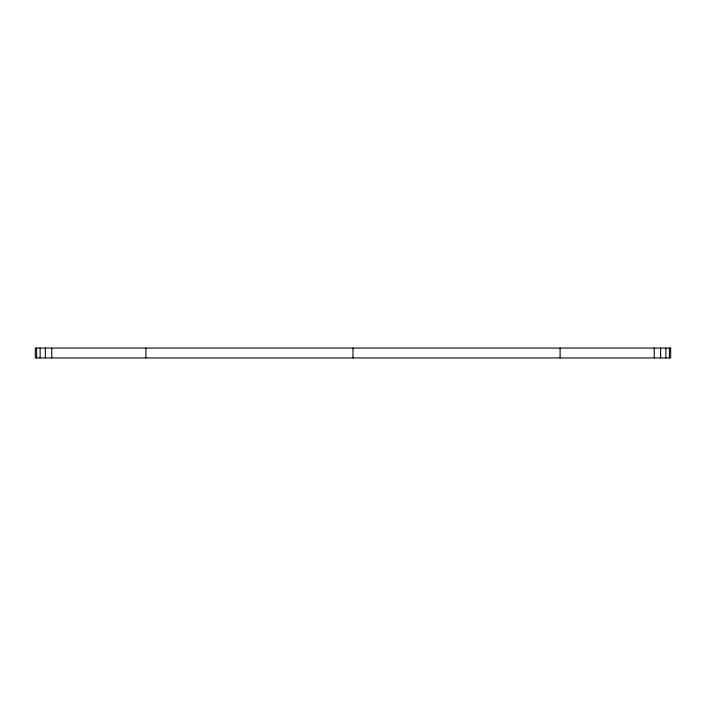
<?xml version="1.0" encoding="UTF-8"?>
<svg xmlns="http://www.w3.org/2000/svg" width="706" height="706" viewBox="0 0 706 706"><rect width="100%" height="100%" fill="white"/><g stroke="black" fill="none" stroke-linecap="round" stroke-linejoin="round"><path stroke-width="1.06" d="M669.403 348.058L669.403 357.942M665.882 348.058L665.882 357.942M660.648 348.058L660.648 357.942M654.241 348.058L654.241 357.942M560.105 348.058L560.105 357.942M353 348.058L353 357.942M145.895 348.058L145.895 357.942M51.759 348.058L51.759 357.942M45.352 348.058L45.352 357.942M40.118 348.058L40.118 357.942M36.597 348.058L36.597 357.942M670.7 348.058L35.3 348.058L35.3 357.942L670.7 357.942L670.7 348.058"/></g></svg>
